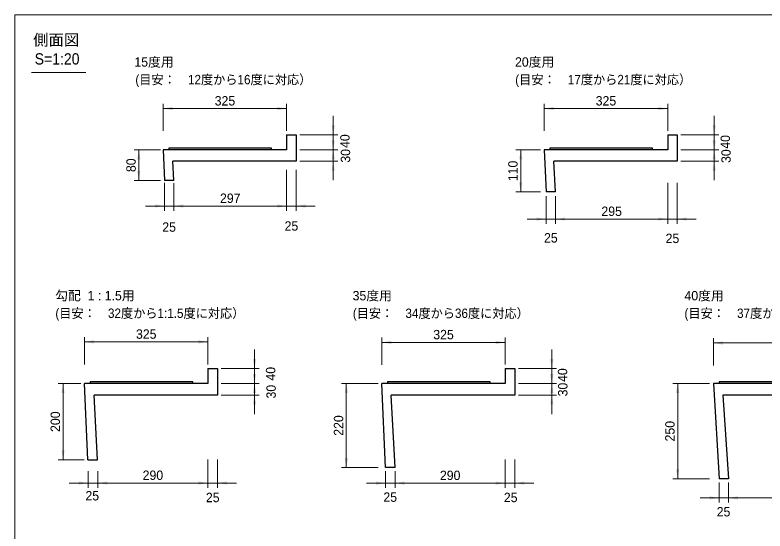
# Model space of a CAD drawing. Units: millimetres at full size. Extents: x 147 to 4147, y 70 to 2840.
# Drawn here: x 147 to 2121, y 1481 to 2840 of the extents above; entities that cross this region are included whole.
import ezdxf
from ezdxf.enums import TextEntityAlignment as Align

# ---------------------------------------------------------------- set-up
doc = ezdxf.new("R2010")
doc.units = ezdxf.units.MM
doc.header["$LTSCALE"] = 10
for name, color, linetype, lineweight in [('図面枠-A3', 7, 'Continuous', 13), ('寸法', 7, 'Continuous', 13), ('縮尺', 7, 'Continuous', 15), ('階段本体', 7, 'Continuous', 25)]:
    doc.layers.add(name, color=color, linetype=linetype, lineweight=lineweight)
doc.layers.add('文字', color=7, linetype='Continuous')
doc.styles.add('ＭＳ Ｐゴシック', font='')
doc.styles.get('ＭＳ Ｐゴシック').set_extended_font_data('MS PGothic')

# ---------------------------------------------------------------- blocks, each defined once
blk = doc.blocks.new('filled_arrow')
at = {"color": 0, "linetype": 'Continuous', "lineweight": -2}
blk.add_solid([(7.5, 1.25), (0, 0), (7.5, -1.25)], dxfattribs=at)

msp = doc.modelspace()

# ---------------------------------------------------------------- linework, layer by layer
at = {"layer": '図面枠-A3'}
msp.add_lwpolyline([(146.8, 70.22), (4146.8, 70.22), (4146.8, 2840.22), (146.8, 2840.22)], close=True, dxfattribs=at)
at = {"layer": '寸法'}
for p, q in [((536.96, 2534.9), (536.96, 2606.26)), ((861.96, 2534.9), (861.96, 2606.26)), ((1539.96, 2534.9), (1539.96, 2606.26)), ((1864.96, 2534.9), (1864.96, 2606.26)), ((861.96, 2593.76), (536.96, 2593.76)), ((1864.96, 2593.76), (1539.96, 2593.76)), ((984.5, 2574.9), (984.5, 2435.08)), ((1987.5, 2574.9), (1987.5, 2435.08)), ((984.36, 2534.9), (984.36, 2404.9)), ((1987.36, 2534.9), (1987.36, 2404.9)), ((896.96, 2524.9), (997, 2524.9)), ((1899.96, 2524.9), (2000, 2524.9)), ((529.96, 2484.9), (460.26, 2484.9)), ((472.76, 2484.9), (472.76, 2404.34)), ((896.96, 2485.08), (997, 2485.08)), ((896.96, 2484.9), (996.86, 2484.9)), ((1529.96, 2484.9), (1465.56, 2484.9)), ((1478.06, 2484.9), (1478.06, 2374.34)), ((1899.96, 2485.08), (2000, 2485.08)), ((1899.96, 2484.9), (1999.86, 2484.9)), ((896.96, 2454.9), (996.86, 2454.9)), ((1899.96, 2454.9), (1999.86, 2454.9)), ((861.96, 2432.24), (861.96, 2324.74)), ((861.96, 2432.24), (861.96, 2324.74)), ((886.96, 2432.24), (886.96, 2324.74)), ((529.96, 2404.34), (460.26, 2404.34)), ((539.96, 2398.19), (539.96, 2324.74)), ((564.96, 2397.24), (564.96, 2324.74)), ((564.96, 2397.24), (564.96, 2324.74)), ((1864.96, 2397.91), (1864.96, 2290.41)), ((1864.96, 2397.91), (1864.96, 2290.41)), ((1889.96, 2397.91), (1889.96, 2290.41)), ((1529.96, 2374.34), (1465.56, 2374.34)), ((1544.96, 2362.91), (1544.96, 2290.41)), ((1569.96, 2362.91), (1569.96, 2290.41)), ((1569.96, 2362.91), (1569.96, 2290.41)), ((614.96, 2337.24), (489.96, 2337.24)), ((564.96, 2337.24), (861.96, 2337.24)), ((811.96, 2337.24), (936.96, 2337.24)), ((1619.96, 2302.91), (1494.96, 2302.91)), ((1569.96, 2302.91), (1864.96, 2302.91)), ((1814.96, 2302.91), (1939.96, 2302.91)), ((329.81, 1919.54), (329.81, 1992.04)), ((654.81, 1979.54), (329.81, 1979.54)), ((654.81, 1919.54), (654.81, 1992.04)), ((1112.42, 1918.7), (1112.42, 1990.61)), ((1437.42, 1978.11), (1112.42, 1978.11)), ((1437.42, 1919.54), (1437.42, 1990.61)), ((1985.43, 1917.11), (1985.43, 1989.01)), ((2310.43, 1976.51), (1985.43, 1976.51)), ((777.36, 1959.54), (777.36, 1819.54)), ((1559.97, 1959.54), (1559.97, 1819.54)), ((777.22, 1919.54), (777.22, 1789.54)), ((1559.83, 1919.54), (1559.83, 1789.54)), ((689.81, 1909.54), (789.86, 1909.54)), ((1472.42, 1909.54), (1572.47, 1909.54)), ((319.81, 1869.54), (260.83, 1869.54)), ((273.33, 1869.54), (273.33, 1668.97)), ((689.81, 1869.54), (789.86, 1869.54)), ((689.81, 1869.54), (789.72, 1869.54)), ((1102.42, 1869.54), (1006.52, 1869.54)), ((1019.02, 1869.54), (1019.02, 1648.97)), ((1472.42, 1869.54), (1572.47, 1869.54)), ((1472.42, 1869.54), (1572.33, 1869.54)), ((1975.43, 1869.54), (1878.84, 1869.54)), ((1891.34, 1869.54), (1891.34, 1618.97)), ((689.81, 1839.54), (789.72, 1839.54)), ((1472.42, 1839.54), (1572.33, 1839.54)), ((328.91, 1668.97), (260.83, 1668.97)), ((654.81, 1669.54), (654.81, 1595.29)), ((654.81, 1669.54), (654.81, 1595.29)), ((679.81, 1669.54), (679.81, 1595.29)), ((1437.42, 1669.54), (1437.42, 1595)), ((1437.42, 1669.54), (1437.42, 1595)), ((1462.42, 1669.54), (1462.42, 1595)), ((339.81, 1638.97), (339.81, 1595.29)), ((364.81, 1638.97), (364.81, 1595.29)), ((364.81, 1638.97), (364.81, 1595.29)), ((1102.42, 1648.97), (1006.52, 1648.97)), ((1122.42, 1638.97), (1122.42, 1595)), ((1147.42, 1638.97), (1147.42, 1595)), ((1147.42, 1638.97), (1147.42, 1595)), ((414.81, 1607.79), (289.81, 1607.79)), ((364.81, 1607.79), (654.81, 1607.79)), ((604.81, 1607.79), (729.81, 1607.79)), ((1197.42, 1607.5), (1072.42, 1607.5)), ((1147.42, 1607.5), (1437.42, 1607.5)), ((1387.42, 1607.5), (1512.42, 1607.5)), ((1975.43, 1618.97), (1878.84, 1618.97)), ((2000.43, 1608.97), (2000.43, 1556.2)), ((2025.43, 1608.97), (2025.43, 1556.2)), ((2025.43, 1608.97), (2025.43, 1556.2)), ((2075.43, 1568.7), (1950.43, 1568.7)), ((2025.43, 1568.7), (2310.43, 1568.7))]:
    msp.add_line(p, q, dxfattribs=at)
at = {"layer": '縮尺'}
msp.add_line((190.04, 2688.61), (333.21, 2688.61), dxfattribs=at)
at = {"layer": '階段本体'}
for p, q in [((861.96, 2524.9), (886.96, 2524.9)), ((861.96, 2524.9), (861.96, 2484.9)), ((886.96, 2524.9), (886.96, 2454.9)), ((1864.96, 2524.9), (1889.96, 2524.9)), ((1864.96, 2524.9), (1864.96, 2484.9)), ((1889.96, 2524.9), (1889.96, 2454.9)), ((821.96, 2489.9), (551.96, 2489.9)), ((551.96, 2489.9), (551.96, 2484.9)), ((821.96, 2484.9), (821.96, 2489.9)), ((1824.96, 2489.9), (1554.96, 2489.9)), ((1554.96, 2489.9), (1554.96, 2484.9)), ((1824.96, 2484.9), (1824.96, 2489.9)), ((861.96, 2484.9), (536.96, 2484.9)), ((536.96, 2484.9), (539.96, 2404.34)), ((1864.96, 2484.9), (1539.96, 2484.9)), ((1539.96, 2484.9), (1544.96, 2374.34)), ((886.96, 2454.9), (561.96, 2454.9)), ((564.96, 2404.34), (561.96, 2454.9)), ((1889.96, 2454.9), (1564.96, 2454.9)), ((1569.96, 2374.34), (1564.96, 2454.9)), ((564.96, 2404.34), (539.96, 2404.34)), ((1569.96, 2374.34), (1544.96, 2374.34)), ((654.81, 1909.54), (679.81, 1909.54)), ((654.81, 1909.54), (654.81, 1869.54)), ((679.81, 1909.54), (679.81, 1839.54)), ((1437.42, 1909.54), (1462.42, 1909.54)), ((1437.42, 1909.54), (1437.42, 1869.54)), ((1462.42, 1909.54), (1462.42, 1839.54)), ((654.81, 1869.54), (329.81, 1869.54)), ((338.91, 1668.97), (329.81, 1869.54)), ((614.81, 1874.54), (344.81, 1874.54)), ((344.81, 1874.54), (344.81, 1869.54)), ((614.81, 1869.54), (614.81, 1874.54)), ((1437.42, 1869.54), (1112.42, 1869.54)), ((1122.42, 1648.97), (1112.42, 1869.54)), ((1397.42, 1874.54), (1127.42, 1874.54)), ((1127.42, 1874.54), (1127.42, 1869.54)), ((1397.42, 1869.54), (1397.42, 1874.54)), ((2310.43, 1869.54), (1985.43, 1869.54)), ((1985.43, 1869.54), (2000.43, 1618.97)), ((2270.43, 1874.54), (2000.43, 1874.54)), ((2000.43, 1874.54), (2000.43, 1869.54)), ((679.81, 1839.54), (354.81, 1839.54)), ((363.77, 1668.97), (354.81, 1839.54)), ((1462.42, 1839.54), (1137.42, 1839.54)), ((1147.42, 1648.97), (1137.42, 1839.54)), ((2335.43, 1839.54), (2010.43, 1839.54)), ((2010.43, 1839.54), (2025.43, 1618.97)), ((338.91, 1668.97), (363.77, 1668.97)), ((1147.42, 1648.97), (1122.42, 1648.97)), ((2025.43, 1618.97), (2000.43, 1618.97))]:
    msp.add_line(p, q, dxfattribs=at)

# ---------------------------------------------------------------- block references
at = {"layer": '寸法', "xscale": 3.33, "yscale": 3.33}
for p in [(536.96, 2593.76), (1539.96, 2593.76), (564.96, 2337.24), (564.96, 2337.24), (886.96, 2337.24), (1569.96, 2302.91), (1569.96, 2302.91), (1889.96, 2302.91), (329.81, 1979.54), (1112.42, 1978.11), (1985.43, 1976.51), (364.81, 1607.79), (364.81, 1607.79), (679.81, 1607.79), (1147.42, 1607.5), (1147.42, 1607.5), (1462.42, 1607.5), (2025.43, 1568.7), (2025.43, 1568.7)]:
    msp.add_blockref('filled_arrow', p, dxfattribs=at)
for p, rotation in [((861.96, 2593.76), 180), ((1864.96, 2593.76), 180), ((984.5, 2524.9), 90), ((1987.5, 2524.9), 90), ((984.36, 2484.9), 90), ((1987.36, 2484.9), 90), ((472.76, 2484.9), 270), ((984.5, 2485.08), 270), ((1478.06, 2484.9), 270), ((1987.5, 2485.08), 270), ((984.36, 2454.9), 270), ((1987.36, 2454.9), 270), ((472.76, 2404.34), 90), ((1478.06, 2374.34), 90), ((539.96, 2337.24), 180), ((861.96, 2337.24), 180), ((861.96, 2337.24), 180), ((1544.96, 2302.91), 180), ((1864.96, 2302.91), 180), ((1864.96, 2302.91), 180), ((654.81, 1979.54), 180), ((1437.42, 1978.11), 180), ((777.36, 1909.54), 90), ((1559.97, 1909.54), 90), ((777.22, 1869.54), 90), ((1559.83, 1869.54), 90), ((273.33, 1869.54), 270), ((777.36, 1869.54), 270), ((1019.02, 1869.54), 270), ((1559.97, 1869.54), 270), ((1891.34, 1869.54), 270), ((777.22, 1839.54), 270), ((1559.83, 1839.54), 270), ((273.33, 1668.97), 90), ((1019.02, 1648.97), 90), ((1891.34, 1618.97), 90), ((339.81, 1607.79), 180), ((654.81, 1607.79), 180), ((654.81, 1607.79), 180), ((1122.42, 1607.5), 180), ((1437.42, 1607.5), 180), ((1437.42, 1607.5), 180), ((2000.43, 1568.7), 180)]:
    msp.add_blockref('filled_arrow', p, dxfattribs=dict(at, rotation=rotation))

# ---------------------------------------------------------------- texts
at = {"layer": '寸法', "style": 'ＭＳ Ｐゴシック'}
for s, p in [('325', (699.46, 2614.26)), ('325', (1702.46, 2614.26)), ('297', (713.46, 2357.74)), ('295', (1717.46, 2323.41)), ('25', (552.46, 2281.85)), ('25', (874.46, 2284.65)), ('25', (1557.46, 2253.43)), ('25', (1877.46, 2252.04)), ('325', (492.31, 2000.04)), ('325', (1274.92, 1998.61)), ('290', (509.81, 1628.29)), ('290', (1292.42, 1628)), ('25', (350.2, 1574.33)), ('25', (667.33, 1569.74)), ('25', (1134.57, 1570.68)), ('25', (1451.7, 1569.76)), ('25', (2012.03, 1532.13))]:
    msp.add_text(s, height=24.74, dxfattribs=at).set_placement(p, align=Align.MIDDLE_CENTER)
for s, p in [('40', (1015.26, 2508.12)), ('40', (2016.7, 2506.08)), ('30', (1016.75, 2469.36)), ('30', (2018.51, 2468.52)), ('80', (452.26, 2444.62)), ('110', (1457.56, 2429.62)), ('40', (819.72, 1895.52)), ('40', (1588.19, 1891.96)), ('30', (820.92, 1848.34)), ('30', (1588.76, 1853.92)), ('200', (252.83, 1769.26)), ('220', (998.52, 1759.26)), ('250', (1870.84, 1744.26))]:
    msp.add_text(s, height=24.74, rotation=90, dxfattribs=at).set_placement(p, align=Align.MIDDLE_CENTER)
at = {"layer": '文字', "style": 'ＭＳ Ｐゴシック'}
for s, p in [('15度用', (461.12, 2696.71)), ('20度用', (1463.11, 2696.71)), ('勾配  1 : 1.5用', (252.54, 2081.48)), ('35度用', (1035.58, 2081.34)), ('40度用', (1909.16, 2081.34))]:
    msp.add_text(s, height=24.74, dxfattribs=at).set_placement(p, align=Align.BOTTOM_LEFT)
at = {"layer": '文字', "style": 'ＭＳ Ｐゴシック', "width": 0.95}
for s, p in [('(目安：\u300012度から16度に対応）', (463.68, 2650.35)), ('(目安：\u300017度から21度に対応）', (1463.68, 2650.35)), ('(目安：\u300032度から1:1.5度に対応）', (253.11, 2035.13)), ('(目安：\u300034度から36度に対応）', (1036.14, 2034.99)), ('(目安：\u300037度から41度に対応）', (1909.16, 2034.99))]:
    msp.add_text(s, height=24.74, dxfattribs=at).set_placement(p, align=Align.BOTTOM_LEFT)
at = {"layer": '縮尺', "style": 'ＭＳ Ｐゴシック'}
msp.add_text('側面図\u3000', height=29.69, dxfattribs=at).set_placement((194.59, 2750.93), align=Align.BOTTOM_LEFT)
at = {"layer": '縮尺', "style": 'ＭＳ Ｐゴシック', "width": 0.95}
msp.add_text('S=1:20', height=29.69, dxfattribs=at).set_placement((198.64, 2700.93), align=Align.BOTTOM_LEFT)

doc.saveas('drawing.dxf')
